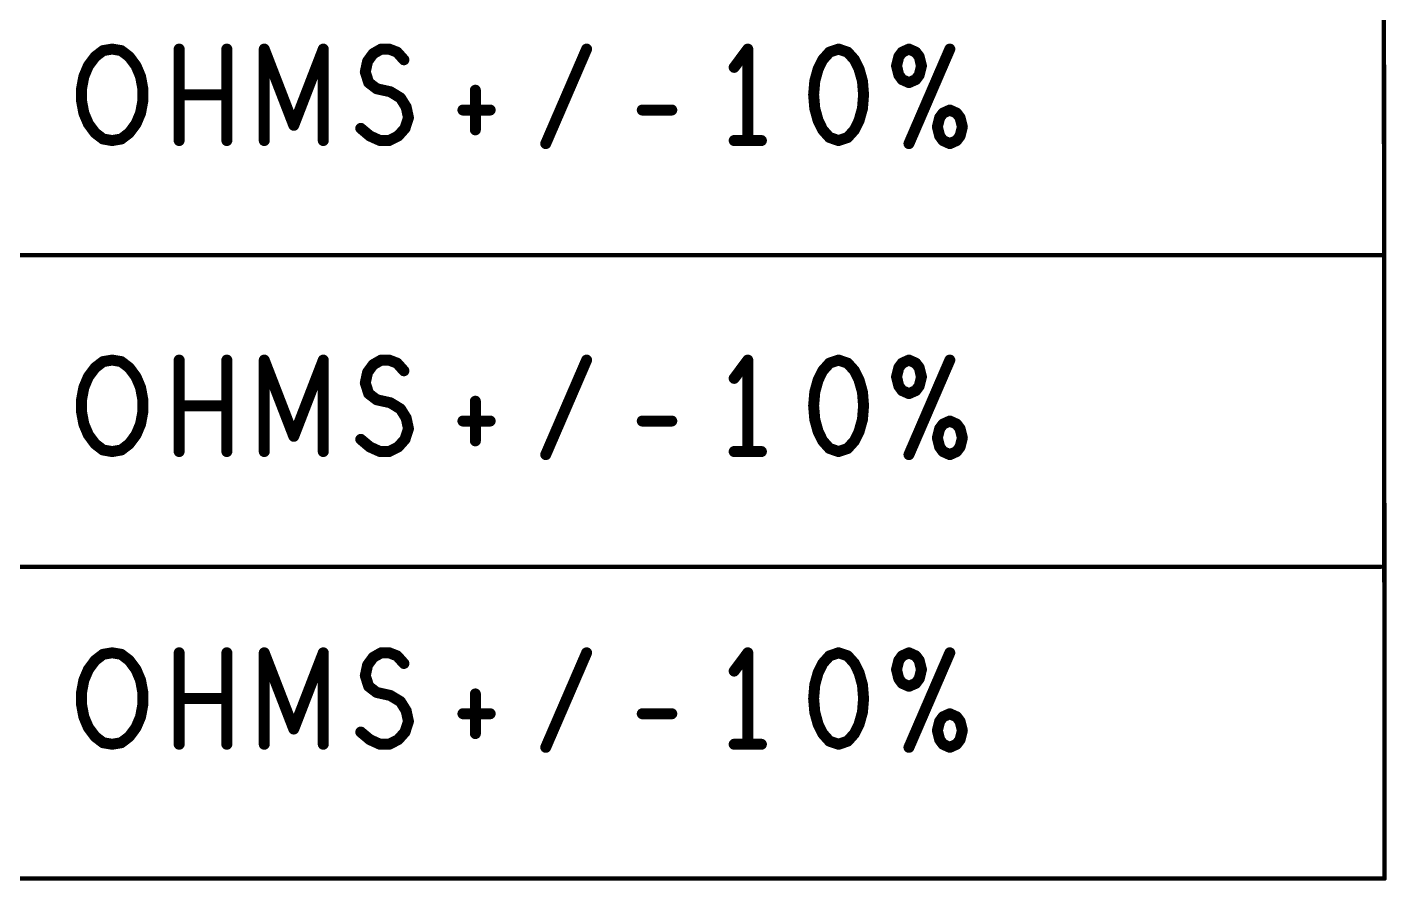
# Model space of a CAD drawing. Extents: x -14.2 to 19.9, y -5.2 to 16.9.
# Drawn here: x -3.841 to -1.984, y 1.708 to 2.875 of the extents above; entities that cross this region are included whole.
import ezdxf

# ---------------------------------------------------------------- set-up
doc = ezdxf.new("R2010")
doc.units = 0
doc.layers.get('0').update_dxf_attribs({"linetype": 'CONTINUOUS'})
doc.layers.add('FAB', color=2, linetype='CONTINUOUS')

# ---------------------------------------------------------------- blocks, each defined once
blk = doc.blocks.new('ROUND_1')
at = {"const_width": 0.003}
blk.add_lwpolyline([(-0.0015, 0, 1), (0.0015, 0, 1)], format="xyb", close=True, dxfattribs=at)
blk = doc.blocks.new('ROUND_105')
at = {"const_width": 0.0075}
blk.add_lwpolyline([(-0.00375, 0, 1), (0.00375, 0, 1)], format="xyb", close=True, dxfattribs=at)

msp = doc.modelspace()

# ---------------------------------------------------------------- linework, layer by layer
at = {"layer": 'FAB'}
for points, const_width in [([(-1.9887, 3.9485), (-1.987, 1.7115)], 0.006), ([(-3.7571, 2.8222), (-3.7478, 2.8347)], 0.015), ([(-3.7478, 2.8347), (-3.737, 2.843)], 0.015), ([(-3.737, 2.843), (-3.7246, 2.8451)], 0.015), ([(-3.7246, 2.8451), (-3.7122, 2.843)], 0.015), ([(-3.7122, 2.843), (-3.7013, 2.8347)], 0.015), ([(-3.7013, 2.8347), (-3.692, 2.8222)], 0.015), ([(-3.6331, 2.7201), (-3.6331, 2.8451)], 0.015), ([(-3.568, 2.8451), (-3.568, 2.7201)], 0.015), ([(-3.5169, 2.7201), (-3.5169, 2.8451)], 0.015), ([(-3.5169, 2.8451), (-3.4766, 2.7409)], 0.015), ([(-3.4766, 2.7409), (-3.4363, 2.8451)], 0.015), ([(-3.4363, 2.8451), (-3.4363, 2.7201)], 0.015), ([(-3.3758, 2.8284), (-3.3681, 2.8389)], 0.015), ([(-3.3681, 2.8389), (-3.3572, 2.8451)], 0.015), ([(-3.3572, 2.8451), (-3.3464, 2.8451)], 0.015), ([(-3.3464, 2.8451), (-3.3355, 2.8409)], 0.015), ([(-3.3355, 2.8409), (-3.3262, 2.8305)], 0.015), ([(-3.1325, 2.7159), (-3.0767, 2.8451)], 0.015), ([(-2.8566, 2.8451), (-2.8752, 2.8201)], 0.015), ([(-2.8566, 2.7201), (-2.8566, 2.8451)], 0.015), ([(-2.745, 2.8409), (-2.7543, 2.8305)], 0.015), ([(-2.7326, 2.8451), (-2.745, 2.8409)], 0.015), ([(-2.7202, 2.8409), (-2.7326, 2.8451)], 0.015), ([(-2.7109, 2.8305), (-2.7202, 2.8409)], 0.015), ([(-2.6504, 2.8347), (-2.6535, 2.8222)], 0.015), ([(-2.6458, 2.8409), (-2.6504, 2.8347)], 0.015), ([(-2.6365, 2.8451), (-2.6458, 2.8409)], 0.015), ([(-2.6365, 2.7159), (-2.5807, 2.8451)], 0.015), ([(-2.6272, 2.8409), (-2.6365, 2.8451)], 0.015), ([(-2.6225, 2.8347), (-2.6272, 2.8409)], 0.015), ([(-2.6194, 2.8222), (-2.6225, 2.8347)], 0.015), ([(-3.7633, 2.8076), (-3.7571, 2.8222)], 0.015), ([(-3.692, 2.8222), (-3.6858, 2.8076)], 0.015), ([(-3.3789, 2.8139), (-3.3758, 2.8284)], 0.015), ([(-2.7605, 2.818), (-2.7651, 2.8014)], 0.015), ([(-2.7543, 2.8305), (-2.7605, 2.818)], 0.015), ([(-2.7047, 2.818), (-2.7109, 2.8305)], 0.015), ([(-2.7, 2.8014), (-2.7047, 2.818)], 0.015), ([(-2.6535, 2.8222), (-2.6504, 2.8097)], 0.015), ([(-2.6225, 2.8097), (-2.6194, 2.8222)], 0.015), ([(-3.7664, 2.7909), (-3.7633, 2.8076)], 0.015), ([(-3.6858, 2.8076), (-3.6827, 2.7909)], 0.015), ([(-3.3743, 2.7993), (-3.3789, 2.8139)], 0.015), ([(-3.3634, 2.7909), (-3.3743, 2.7993)], 0.015), ([(-2.7651, 2.8014), (-2.7667, 2.7826)], 0.015), ([(-2.6985, 2.7826), (-2.7, 2.8014)], 0.015), ([(-2.6504, 2.8097), (-2.6458, 2.8034)], 0.015), ([(-2.6458, 2.8034), (-2.6365, 2.7993)], 0.015), ([(-2.6365, 2.7993), (-2.6272, 2.8034)], 0.015), ([(-2.6272, 2.8034), (-2.6225, 2.8097)], 0.015), ([(-3.7664, 2.7743), (-3.7664, 2.7909)], 0.015), ([(-3.6827, 2.7909), (-3.6827, 2.7743)], 0.015), ([(-3.568, 2.7826), (-3.6331, 2.7826)], 0.015), ([(-3.3448, 2.7868), (-3.3634, 2.7909)], 0.015), ([(-3.3309, 2.7784), (-3.3448, 2.7868)], 0.015), ([(-3.3231, 2.7659), (-3.3309, 2.7784)], 0.015), ([(-3.2286, 2.7889), (-3.2286, 2.7347)], 0.015), ([(-2.7667, 2.7826), (-2.7651, 2.7639)], 0.015), ([(-2.7, 2.7639), (-2.6985, 2.7826)], 0.015), ([(-3.7633, 2.7576), (-3.7664, 2.7743)], 0.015), ([(-3.6827, 2.7743), (-3.6858, 2.7576)], 0.015), ([(-3.32, 2.7514), (-3.3231, 2.7659)], 0.015), ([(-3.2456, 2.7618), (-3.2084, 2.7618)], 0.015), ([(-3.0007, 2.7618), (-2.9604, 2.7618)], 0.015), ([(-2.7651, 2.7639), (-2.7605, 2.7472)], 0.015), ([(-2.7047, 2.7472), (-2.7, 2.7639)], 0.015), ([(-2.5807, 2.7618), (-2.59, 2.7576)], 0.015), ([(-2.5714, 2.7576), (-2.5807, 2.7618)], 0.015), ([(-3.7571, 2.743), (-3.7633, 2.7576)], 0.015), ([(-3.7478, 2.7305), (-3.7571, 2.743)], 0.015), ([(-3.692, 2.743), (-3.7013, 2.7305)], 0.015), ([(-3.6858, 2.7576), (-3.692, 2.743)], 0.015), ([(-3.3247, 2.7368), (-3.32, 2.7514)], 0.015), ([(-2.7605, 2.7472), (-2.7543, 2.7347)], 0.015), ([(-2.7109, 2.7347), (-2.7047, 2.7472)], 0.015), ([(-2.5946, 2.7514), (-2.5977, 2.7389)], 0.015), ([(-2.59, 2.7576), (-2.5946, 2.7514)], 0.015), ([(-2.5667, 2.7514), (-2.5714, 2.7576)], 0.015), ([(-2.5636, 2.7389), (-2.5667, 2.7514)], 0.015), ([(-3.737, 2.7222), (-3.7478, 2.7305)], 0.015), ([(-3.7246, 2.7201), (-3.737, 2.7222)], 0.015), ([(-3.7122, 2.7222), (-3.7246, 2.7201)], 0.015), ([(-3.7013, 2.7305), (-3.7122, 2.7222)], 0.015), ([(-3.3851, 2.7368), (-3.3727, 2.7264)], 0.015), ([(-3.3727, 2.7264), (-3.3588, 2.7201)], 0.015), ([(-3.3464, 2.7201), (-3.334, 2.7264)], 0.015), ([(-3.334, 2.7264), (-3.3247, 2.7368)], 0.015), ([(-2.7543, 2.7347), (-2.745, 2.7243)], 0.015), ([(-2.745, 2.7243), (-2.7326, 2.7201)], 0.015), ([(-2.7326, 2.7201), (-2.7202, 2.7243)], 0.015), ([(-2.7202, 2.7243), (-2.7109, 2.7347)], 0.015), ([(-2.5977, 2.7389), (-2.5946, 2.7264)], 0.015), ([(-2.5946, 2.7264), (-2.59, 2.7201)], 0.015), ([(-2.5714, 2.7201), (-2.5667, 2.7264)], 0.015), ([(-2.5667, 2.7264), (-2.5636, 2.7389)], 0.015), ([(-3.3588, 2.7201), (-3.3464, 2.7201)], 0.015), ([(-2.8752, 2.7201), (-2.838, 2.7201)], 0.015), ([(-2.59, 2.7201), (-2.5807, 2.7159)], 0.015), ([(-2.5807, 2.7159), (-2.5714, 2.7201)], 0.015), ([(-12.4174, 2.5636), (-1.9874, 2.5636)], 0.006), ([(-3.7571, 2.3972), (-3.7478, 2.4097)], 0.015), ([(-3.7478, 2.4097), (-3.737, 2.418)], 0.015), ([(-3.737, 2.418), (-3.7246, 2.4201)], 0.015), ([(-3.7246, 2.4201), (-3.7122, 2.418)], 0.015), ([(-3.7122, 2.418), (-3.7013, 2.4097)], 0.015), ([(-3.7013, 2.4097), (-3.692, 2.3972)], 0.015), ([(-3.6331, 2.2951), (-3.6331, 2.4201)], 0.015), ([(-3.568, 2.4201), (-3.568, 2.2951)], 0.015), ([(-3.5169, 2.2951), (-3.5169, 2.4201)], 0.015), ([(-3.5169, 2.4201), (-3.4766, 2.3159)], 0.015), ([(-3.4766, 2.3159), (-3.4363, 2.4201)], 0.015), ([(-3.4363, 2.4201), (-3.4363, 2.2951)], 0.015), ([(-3.3758, 2.4034), (-3.3681, 2.4139)], 0.015), ([(-3.3681, 2.4139), (-3.3572, 2.4201)], 0.015), ([(-3.3572, 2.4201), (-3.3464, 2.4201)], 0.015), ([(-3.3464, 2.4201), (-3.3355, 2.4159)], 0.015), ([(-3.3355, 2.4159), (-3.3262, 2.4055)], 0.015), ([(-3.1325, 2.2909), (-3.0767, 2.4201)], 0.015), ([(-2.8566, 2.4201), (-2.8752, 2.3951)], 0.015), ([(-2.8566, 2.2951), (-2.8566, 2.4201)], 0.015), ([(-2.745, 2.4159), (-2.7543, 2.4055)], 0.015), ([(-2.7326, 2.4201), (-2.745, 2.4159)], 0.015), ([(-2.7202, 2.4159), (-2.7326, 2.4201)], 0.015), ([(-2.7109, 2.4055), (-2.7202, 2.4159)], 0.015), ([(-2.6504, 2.4097), (-2.6535, 2.3972)], 0.015), ([(-2.6458, 2.4159), (-2.6504, 2.4097)], 0.015), ([(-2.6365, 2.4201), (-2.6458, 2.4159)], 0.015), ([(-2.6365, 2.2909), (-2.5807, 2.4201)], 0.015), ([(-2.6272, 2.4159), (-2.6365, 2.4201)], 0.015), ([(-2.6225, 2.4097), (-2.6272, 2.4159)], 0.015), ([(-2.6194, 2.3972), (-2.6225, 2.4097)], 0.015), ([(-3.7633, 2.3826), (-3.7571, 2.3972)], 0.015), ([(-3.692, 2.3972), (-3.6858, 2.3826)], 0.015), ([(-3.3789, 2.3889), (-3.3758, 2.4034)], 0.015), ([(-3.3743, 2.3743), (-3.3789, 2.3889)], 0.015), ([(-2.7605, 2.393), (-2.7651, 2.3764)], 0.015), ([(-2.7543, 2.4055), (-2.7605, 2.393)], 0.015), ([(-2.7047, 2.393), (-2.7109, 2.4055)], 0.015), ([(-2.7, 2.3764), (-2.7047, 2.393)], 0.015), ([(-2.6535, 2.3972), (-2.6504, 2.3847)], 0.015), ([(-2.6225, 2.3847), (-2.6194, 2.3972)], 0.015), ([(-3.7664, 2.3659), (-3.7633, 2.3826)], 0.015), ([(-3.6858, 2.3826), (-3.6827, 2.3659)], 0.015), ([(-3.3634, 2.3659), (-3.3743, 2.3743)], 0.015), ([(-2.7651, 2.3764), (-2.7667, 2.3576)], 0.015), ([(-2.6985, 2.3576), (-2.7, 2.3764)], 0.015), ([(-2.6504, 2.3847), (-2.6458, 2.3784)], 0.015), ([(-2.6458, 2.3784), (-2.6365, 2.3743)], 0.015), ([(-2.6365, 2.3743), (-2.6272, 2.3784)], 0.015), ([(-2.6272, 2.3784), (-2.6225, 2.3847)], 0.015), ([(-3.7664, 2.3493), (-3.7664, 2.3659)], 0.015), ([(-3.6827, 2.3659), (-3.6827, 2.3493)], 0.015), ([(-3.568, 2.3576), (-3.6331, 2.3576)], 0.015), ([(-3.3448, 2.3618), (-3.3634, 2.3659)], 0.015), ([(-3.3309, 2.3534), (-3.3448, 2.3618)], 0.015), ([(-3.3231, 2.3409), (-3.3309, 2.3534)], 0.015), ([(-3.2286, 2.3639), (-3.2286, 2.3097)], 0.015), ([(-2.7667, 2.3576), (-2.7651, 2.3389)], 0.015), ([(-2.7, 2.3389), (-2.6985, 2.3576)], 0.015), ([(-3.7633, 2.3326), (-3.7664, 2.3493)], 0.015), ([(-3.7571, 2.318), (-3.7633, 2.3326)], 0.015), ([(-3.6858, 2.3326), (-3.692, 2.318)], 0.015), ([(-3.6827, 2.3493), (-3.6858, 2.3326)], 0.015), ([(-3.32, 2.3264), (-3.3231, 2.3409)], 0.015), ([(-3.2456, 2.3368), (-3.2084, 2.3368)], 0.015), ([(-3.0007, 2.3368), (-2.9604, 2.3368)], 0.015), ([(-2.7651, 2.3389), (-2.7605, 2.3222)], 0.015), ([(-2.7047, 2.3222), (-2.7, 2.3389)], 0.015), ([(-2.59, 2.3326), (-2.5946, 2.3264)], 0.015), ([(-2.5807, 2.3368), (-2.59, 2.3326)], 0.015), ([(-2.5714, 2.3326), (-2.5807, 2.3368)], 0.015), ([(-2.5667, 2.3264), (-2.5714, 2.3326)], 0.015), ([(-3.7478, 2.3055), (-3.7571, 2.318)], 0.015), ([(-3.692, 2.318), (-3.7013, 2.3055)], 0.015), ([(-3.3247, 2.3118), (-3.32, 2.3264)], 0.015), ([(-2.7605, 2.3222), (-2.7543, 2.3097)], 0.015), ([(-2.7109, 2.3097), (-2.7047, 2.3222)], 0.015), ([(-2.5946, 2.3264), (-2.5977, 2.3139)], 0.015), ([(-2.5977, 2.3139), (-2.5946, 2.3014)], 0.015), ([(-2.5636, 2.3139), (-2.5667, 2.3264)], 0.015), ([(-2.5667, 2.3014), (-2.5636, 2.3139)], 0.015), ([(-3.737, 2.2972), (-3.7478, 2.3055)], 0.015), ([(-3.7246, 2.2951), (-3.737, 2.2972)], 0.015), ([(-3.7122, 2.2972), (-3.7246, 2.2951)], 0.015), ([(-3.7013, 2.3055), (-3.7122, 2.2972)], 0.015), ([(-3.3851, 2.3118), (-3.3727, 2.3014)], 0.015), ([(-3.3727, 2.3014), (-3.3588, 2.2951)], 0.015), ([(-3.3588, 2.2951), (-3.3464, 2.2951)], 0.015), ([(-3.3464, 2.2951), (-3.334, 2.3014)], 0.015), ([(-3.334, 2.3014), (-3.3247, 2.3118)], 0.015), ([(-2.8752, 2.2951), (-2.838, 2.2951)], 0.015), ([(-2.7543, 2.3097), (-2.745, 2.2993)], 0.015), ([(-2.745, 2.2993), (-2.7326, 2.2951)], 0.015), ([(-2.7326, 2.2951), (-2.7202, 2.2993)], 0.015), ([(-2.7202, 2.2993), (-2.7109, 2.3097)], 0.015), ([(-2.5946, 2.3014), (-2.59, 2.2951)], 0.015), ([(-2.59, 2.2951), (-2.5807, 2.2909)], 0.015), ([(-2.5807, 2.2909), (-2.5714, 2.2951)], 0.015), ([(-2.5714, 2.2951), (-2.5667, 2.3014)], 0.015), ([(-12.4174, 2.1376), (-1.9924, 2.1376)], 0.006), ([(-3.7478, 2.0097), (-3.737, 2.018)], 0.015), ([(-3.737, 2.018), (-3.7246, 2.0201)], 0.015), ([(-3.7246, 2.0201), (-3.7122, 2.018)], 0.015), ([(-3.7122, 2.018), (-3.7013, 2.0097)], 0.015), ([(-3.6331, 1.8951), (-3.6331, 2.0201)], 0.015), ([(-3.568, 2.0201), (-3.568, 1.8951)], 0.015), ([(-3.5169, 1.8951), (-3.5169, 2.0201)], 0.015), ([(-3.5169, 2.0201), (-3.4766, 1.9159)], 0.015), ([(-3.4766, 1.9159), (-3.4363, 2.0201)], 0.015), ([(-3.4363, 2.0201), (-3.4363, 1.8951)], 0.015), ([(-3.3681, 2.0139), (-3.3572, 2.0201)], 0.015), ([(-3.3572, 2.0201), (-3.3464, 2.0201)], 0.015), ([(-3.3464, 2.0201), (-3.3355, 2.0159)], 0.015), ([(-3.1325, 1.8909), (-3.0767, 2.0201)], 0.015), ([(-2.8566, 2.0201), (-2.8752, 1.9951)], 0.015), ([(-2.8566, 1.8951), (-2.8566, 2.0201)], 0.015), ([(-2.7326, 2.0201), (-2.745, 2.0159)], 0.015), ([(-2.7202, 2.0159), (-2.7326, 2.0201)], 0.015), ([(-2.6365, 2.0201), (-2.6458, 2.0159)], 0.015), ([(-2.6365, 1.8909), (-2.5807, 2.0201)], 0.015), ([(-2.6272, 2.0159), (-2.6365, 2.0201)], 0.015), ([(-3.7571, 1.9972), (-3.7478, 2.0097)], 0.015), ([(-3.7013, 2.0097), (-3.692, 1.9972)], 0.015), ([(-3.3789, 1.9889), (-3.3758, 2.0034)], 0.015), ([(-3.3758, 2.0034), (-3.3681, 2.0139)], 0.015), ([(-3.3355, 2.0159), (-3.3262, 2.0055)], 0.015), ([(-2.7543, 2.0055), (-2.7605, 1.993)], 0.015), ([(-2.745, 2.0159), (-2.7543, 2.0055)], 0.015), ([(-2.7109, 2.0055), (-2.7202, 2.0159)], 0.015), ([(-2.7047, 1.993), (-2.7109, 2.0055)], 0.015), ([(-2.6504, 2.0097), (-2.6535, 1.9972)], 0.015), ([(-2.6458, 2.0159), (-2.6504, 2.0097)], 0.015), ([(-2.6225, 2.0097), (-2.6272, 2.0159)], 0.015), ([(-2.6194, 1.9972), (-2.6225, 2.0097)], 0.015), ([(-3.7664, 1.9659), (-3.7633, 1.9826)], 0.015), ([(-3.7633, 1.9826), (-3.7571, 1.9972)], 0.015), ([(-3.692, 1.9972), (-3.6858, 1.9826)], 0.015), ([(-3.6858, 1.9826), (-3.6827, 1.9659)], 0.015), ([(-3.3743, 1.9743), (-3.3789, 1.9889)], 0.015), ([(-2.7605, 1.993), (-2.7651, 1.9764)], 0.015), ([(-2.7, 1.9764), (-2.7047, 1.993)], 0.015), ([(-2.6535, 1.9972), (-2.6504, 1.9847)], 0.015), ([(-2.6504, 1.9847), (-2.6458, 1.9784)], 0.015), ([(-2.6272, 1.9784), (-2.6225, 1.9847)], 0.015), ([(-2.6225, 1.9847), (-2.6194, 1.9972)], 0.015), ([(-3.7664, 1.9493), (-3.7664, 1.9659)], 0.015), ([(-3.6827, 1.9659), (-3.6827, 1.9493)], 0.015), ([(-3.3634, 1.9659), (-3.3743, 1.9743)], 0.015), ([(-3.3448, 1.9618), (-3.3634, 1.9659)], 0.015), ([(-3.3309, 1.9534), (-3.3448, 1.9618)], 0.015), ([(-3.2286, 1.9639), (-3.2286, 1.9097)], 0.015), ([(-2.7651, 1.9764), (-2.7667, 1.9576)], 0.015), ([(-2.6985, 1.9576), (-2.7, 1.9764)], 0.015), ([(-2.6458, 1.9784), (-2.6365, 1.9743)], 0.015), ([(-2.6365, 1.9743), (-2.6272, 1.9784)], 0.015), ([(-3.7633, 1.9326), (-3.7664, 1.9493)], 0.015), ([(-3.6827, 1.9493), (-3.6858, 1.9326)], 0.015), ([(-3.568, 1.9576), (-3.6331, 1.9576)], 0.015), ([(-3.3231, 1.9409), (-3.3309, 1.9534)], 0.015), ([(-2.7667, 1.9576), (-2.7651, 1.9389)], 0.015), ([(-2.7, 1.9389), (-2.6985, 1.9576)], 0.015), ([(-3.7571, 1.918), (-3.7633, 1.9326)], 0.015), ([(-3.6858, 1.9326), (-3.692, 1.918)], 0.015), ([(-3.3247, 1.9118), (-3.32, 1.9264)], 0.015), ([(-3.32, 1.9264), (-3.3231, 1.9409)], 0.015), ([(-3.2456, 1.9368), (-3.2084, 1.9368)], 0.015), ([(-3.0007, 1.9368), (-2.9604, 1.9368)], 0.015), ([(-2.7651, 1.9389), (-2.7605, 1.9222)], 0.015), ([(-2.7047, 1.9222), (-2.7, 1.9389)], 0.015), ([(-2.5946, 1.9264), (-2.5977, 1.9139)], 0.015), ([(-2.59, 1.9326), (-2.5946, 1.9264)], 0.015), ([(-2.5807, 1.9368), (-2.59, 1.9326)], 0.015), ([(-2.5714, 1.9326), (-2.5807, 1.9368)], 0.015), ([(-2.5667, 1.9264), (-2.5714, 1.9326)], 0.015), ([(-2.5636, 1.9139), (-2.5667, 1.9264)], 0.015), ([(-3.7478, 1.9055), (-3.7571, 1.918)], 0.015), ([(-3.737, 1.8972), (-3.7478, 1.9055)], 0.015), ([(-3.7013, 1.9055), (-3.7122, 1.8972)], 0.015), ([(-3.692, 1.918), (-3.7013, 1.9055)], 0.015), ([(-3.3851, 1.9118), (-3.3727, 1.9014)], 0.015), ([(-3.334, 1.9014), (-3.3247, 1.9118)], 0.015), ([(-2.7605, 1.9222), (-2.7543, 1.9097)], 0.015), ([(-2.7543, 1.9097), (-2.745, 1.8993)], 0.015), ([(-2.7202, 1.8993), (-2.7109, 1.9097)], 0.015), ([(-2.7109, 1.9097), (-2.7047, 1.9222)], 0.015), ([(-2.5977, 1.9139), (-2.5946, 1.9014)], 0.015), ([(-2.5667, 1.9014), (-2.5636, 1.9139)], 0.015), ([(-3.7246, 1.8951), (-3.737, 1.8972)], 0.015), ([(-3.7122, 1.8972), (-3.7246, 1.8951)], 0.015), ([(-3.3727, 1.9014), (-3.3588, 1.8951)], 0.015), ([(-3.3588, 1.8951), (-3.3464, 1.8951)], 0.015), ([(-3.3464, 1.8951), (-3.334, 1.9014)], 0.015), ([(-2.8752, 1.8951), (-2.838, 1.8951)], 0.015), ([(-2.745, 1.8993), (-2.7326, 1.8951)], 0.015), ([(-2.7326, 1.8951), (-2.7202, 1.8993)], 0.015), ([(-2.5946, 1.9014), (-2.59, 1.8951)], 0.015), ([(-2.59, 1.8951), (-2.5807, 1.8909)], 0.015), ([(-2.5807, 1.8909), (-2.5714, 1.8951)], 0.015), ([(-2.5714, 1.8951), (-2.5667, 1.9014)], 0.015), ([(-12.4144, 1.7116), (-1.9874, 1.7116)], 0.006)]:
    msp.add_lwpolyline(points, dxfattribs=dict(at, const_width=const_width))

# ---------------------------------------------------------------- block references
for name, p in [('ROUND_105', (-3.7478, 2.8347)), ('ROUND_105', (-3.7478, 2.8347)), ('ROUND_105', (-3.737, 2.843)), ('ROUND_105', (-3.737, 2.843)), ('ROUND_105', (-3.7246, 2.8451)), ('ROUND_105', (-3.7246, 2.8451)), ('ROUND_105', (-3.7122, 2.843)), ('ROUND_105', (-3.7122, 2.843)), ('ROUND_105', (-3.7013, 2.8347)), ('ROUND_105', (-3.7013, 2.8347)), ('ROUND_105', (-3.6331, 2.8451)), ('ROUND_105', (-3.568, 2.8451)), ('ROUND_105', (-3.5169, 2.8451)), ('ROUND_105', (-3.5169, 2.8451)), ('ROUND_105', (-3.4363, 2.8451)), ('ROUND_105', (-3.4363, 2.8451)), ('ROUND_105', (-3.3681, 2.8389)), ('ROUND_105', (-3.3681, 2.8389)), ('ROUND_105', (-3.3572, 2.8451)), ('ROUND_105', (-3.3572, 2.8451)), ('ROUND_105', (-3.3464, 2.8451)), ('ROUND_105', (-3.3464, 2.8451)), ('ROUND_105', (-3.3355, 2.8409)), ('ROUND_105', (-3.3355, 2.8409)), ('ROUND_105', (-3.0767, 2.8451)), ('ROUND_105', (-2.8566, 2.8451)), ('ROUND_105', (-2.8566, 2.8451)), ('ROUND_105', (-2.745, 2.8409)), ('ROUND_105', (-2.745, 2.8409)), ('ROUND_105', (-2.7326, 2.8451)), ('ROUND_105', (-2.7326, 2.8451)), ('ROUND_105', (-2.7202, 2.8409)), ('ROUND_105', (-2.7202, 2.8409)), ('ROUND_105', (-2.6504, 2.8347)), ('ROUND_105', (-2.6504, 2.8347)), ('ROUND_105', (-2.6458, 2.8409)), ('ROUND_105', (-2.6458, 2.8409)), ('ROUND_105', (-2.6365, 2.8451)), ('ROUND_105', (-2.6365, 2.8451)), ('ROUND_105', (-2.6272, 2.8409)), ('ROUND_105', (-2.6272, 2.8409)), ('ROUND_105', (-2.6225, 2.8347)), ('ROUND_105', (-2.6225, 2.8347)), ('ROUND_105', (-2.5807, 2.8451)), ('ROUND_105', (-3.7571, 2.8222)), ('ROUND_105', (-3.7571, 2.8222)), ('ROUND_105', (-3.692, 2.8222)), ('ROUND_105', (-3.692, 2.8222)), ('ROUND_105', (-3.3758, 2.8284)), ('ROUND_105', (-3.3758, 2.8284)), ('ROUND_105', (-3.3262, 2.8305)), ('ROUND_105', (-2.8752, 2.8201)), ('ROUND_105', (-2.7605, 2.818)), ('ROUND_105', (-2.7605, 2.818)), ('ROUND_105', (-2.7543, 2.8305)), ('ROUND_105', (-2.7543, 2.8305)), ('ROUND_105', (-2.7109, 2.8305)), ('ROUND_105', (-2.7109, 2.8305)), ('ROUND_105', (-2.7047, 2.818)), ('ROUND_105', (-2.7047, 2.818)), ('ROUND_105', (-2.6535, 2.8222)), ('ROUND_105', (-2.6535, 2.8222)), ('ROUND_105', (-2.6194, 2.8222)), ('ROUND_105', (-2.6194, 2.8222)), ('ROUND_105', (-3.7633, 2.8076)), ('ROUND_105', (-3.7633, 2.8076)), ('ROUND_105', (-3.6858, 2.8076)), ('ROUND_105', (-3.6858, 2.8076)), ('ROUND_105', (-3.3789, 2.8139)), ('ROUND_105', (-3.3789, 2.8139)), ('ROUND_105', (-3.3743, 2.7993)), ('ROUND_105', (-3.3743, 2.7993)), ('ROUND_105', (-2.7651, 2.8014)), ('ROUND_105', (-2.7651, 2.8014)), ('ROUND_105', (-2.7, 2.8014)), ('ROUND_105', (-2.7, 2.8014)), ('ROUND_105', (-2.6504, 2.8097)), ('ROUND_105', (-2.6504, 2.8097)), ('ROUND_105', (-2.6458, 2.8034)), ('ROUND_105', (-2.6458, 2.8034)), ('ROUND_105', (-2.6365, 2.7993)), ('ROUND_105', (-2.6365, 2.7993)), ('ROUND_105', (-2.6272, 2.8034)), ('ROUND_105', (-2.6272, 2.8034)), ('ROUND_105', (-2.6225, 2.8097)), ('ROUND_105', (-2.6225, 2.8097)), ('ROUND_105', (-3.7664, 2.7909)), ('ROUND_105', (-3.7664, 2.7909)), ('ROUND_105', (-3.6827, 2.7909)), ('ROUND_105', (-3.6827, 2.7909)), ('ROUND_105', (-3.6331, 2.7826)), ('ROUND_105', (-3.568, 2.7826)), ('ROUND_105', (-3.3634, 2.7909)), ('ROUND_105', (-3.3634, 2.7909)), ('ROUND_105', (-3.3448, 2.7868)), ('ROUND_105', (-3.3448, 2.7868)), ('ROUND_105', (-3.3309, 2.7784)), ('ROUND_105', (-3.3309, 2.7784)), ('ROUND_105', (-3.2286, 2.7889)), ('ROUND_105', (-2.7667, 2.7826)), ('ROUND_105', (-2.7667, 2.7826)), ('ROUND_105', (-2.6985, 2.7826)), ('ROUND_105', (-2.6985, 2.7826)), ('ROUND_105', (-3.7664, 2.7743)), ('ROUND_105', (-3.7664, 2.7743)), ('ROUND_105', (-3.6827, 2.7743)), ('ROUND_105', (-3.6827, 2.7743)), ('ROUND_105', (-3.3231, 2.7659)), ('ROUND_105', (-3.3231, 2.7659)), ('ROUND_105', (-3.2456, 2.7618)), ('ROUND_105', (-3.2084, 2.7618)), ('ROUND_105', (-3.0007, 2.7618)), ('ROUND_105', (-2.9604, 2.7618)), ('ROUND_105', (-2.7651, 2.7639)), ('ROUND_105', (-2.7651, 2.7639)), ('ROUND_105', (-2.7, 2.7639)), ('ROUND_105', (-2.7, 2.7639)), ('ROUND_105', (-2.5807, 2.7618)), ('ROUND_105', (-2.5807, 2.7618)), ('ROUND_105', (-3.7633, 2.7576)), ('ROUND_105', (-3.7633, 2.7576)), ('ROUND_105', (-3.7571, 2.743)), ('ROUND_105', (-3.7571, 2.743)), ('ROUND_105', (-3.692, 2.743)), ('ROUND_105', (-3.692, 2.743)), ('ROUND_105', (-3.6858, 2.7576)), ('ROUND_105', (-3.6858, 2.7576)), ('ROUND_105', (-3.4766, 2.7409)), ('ROUND_105', (-3.4766, 2.7409)), ('ROUND_105', (-3.32, 2.7514)), ('ROUND_105', (-3.32, 2.7514)), ('ROUND_105', (-2.7605, 2.7472)), ('ROUND_105', (-2.7605, 2.7472)), ('ROUND_105', (-2.7047, 2.7472)), ('ROUND_105', (-2.7047, 2.7472)), ('ROUND_105', (-2.5946, 2.7514)), ('ROUND_105', (-2.5946, 2.7514)), ('ROUND_105', (-2.59, 2.7576)), ('ROUND_105', (-2.59, 2.7576)), ('ROUND_105', (-2.5714, 2.7576)), ('ROUND_105', (-2.5714, 2.7576)), ('ROUND_105', (-2.5667, 2.7514)), ('ROUND_105', (-2.5667, 2.7514)), ('ROUND_105', (-3.7478, 2.7305)), ('ROUND_105', (-3.7478, 2.7305)), ('ROUND_105', (-3.737, 2.7222)), ('ROUND_105', (-3.737, 2.7222)), ('ROUND_105', (-3.7122, 2.7222)), ('ROUND_105', (-3.7122, 2.7222)), ('ROUND_105', (-3.7013, 2.7305)), ('ROUND_105', (-3.7013, 2.7305)), ('ROUND_105', (-3.3851, 2.7368)), ('ROUND_105', (-3.3727, 2.7264)), ('ROUND_105', (-3.3727, 2.7264)), ('ROUND_105', (-3.334, 2.7264)), ('ROUND_105', (-3.334, 2.7264)), ('ROUND_105', (-3.3247, 2.7368)), ('ROUND_105', (-3.3247, 2.7368)), ('ROUND_105', (-3.2286, 2.7347)), ('ROUND_105', (-2.7543, 2.7347)), ('ROUND_105', (-2.7543, 2.7347)), ('ROUND_105', (-2.745, 2.7243)), ('ROUND_105', (-2.745, 2.7243)), ('ROUND_105', (-2.7202, 2.7243)), ('ROUND_105', (-2.7202, 2.7243)), ('ROUND_105', (-2.7109, 2.7347)), ('ROUND_105', (-2.7109, 2.7347)), ('ROUND_105', (-2.5977, 2.7389)), ('ROUND_105', (-2.5977, 2.7389)), ('ROUND_105', (-2.5946, 2.7264)), ('ROUND_105', (-2.5946, 2.7264)), ('ROUND_105', (-2.5667, 2.7264)), ('ROUND_105', (-2.5667, 2.7264)), ('ROUND_105', (-2.5636, 2.7389)), ('ROUND_105', (-2.5636, 2.7389)), ('ROUND_105', (-3.7246, 2.7201)), ('ROUND_105', (-3.7246, 2.7201)), ('ROUND_105', (-3.6331, 2.7201)), ('ROUND_105', (-3.568, 2.7201)), ('ROUND_105', (-3.5169, 2.7201)), ('ROUND_105', (-3.4363, 2.7201)), ('ROUND_105', (-3.3588, 2.7201)), ('ROUND_105', (-3.3588, 2.7201)), ('ROUND_105', (-3.3464, 2.7201)), ('ROUND_105', (-3.3464, 2.7201)), ('ROUND_105', (-3.1325, 2.7159)), ('ROUND_105', (-2.8752, 2.7201)), ('ROUND_105', (-2.8566, 2.7201)), ('ROUND_105', (-2.838, 2.7201)), ('ROUND_105', (-2.7326, 2.7201)), ('ROUND_105', (-2.7326, 2.7201)), ('ROUND_105', (-2.6365, 2.7159)), ('ROUND_105', (-2.59, 2.7201)), ('ROUND_105', (-2.59, 2.7201)), ('ROUND_105', (-2.5807, 2.7159)), ('ROUND_105', (-2.5807, 2.7159)), ('ROUND_105', (-2.5714, 2.7201)), ('ROUND_105', (-2.5714, 2.7201)), ('ROUND_1', (-1.9874, 2.5636)), ('ROUND_105', (-3.7478, 2.4097)), ('ROUND_105', (-3.7478, 2.4097)), ('ROUND_105', (-3.737, 2.418)), ('ROUND_105', (-3.737, 2.418)), ('ROUND_105', (-3.7246, 2.4201)), ('ROUND_105', (-3.7246, 2.4201)), ('ROUND_105', (-3.7122, 2.418)), ('ROUND_105', (-3.7122, 2.418)), ('ROUND_105', (-3.7013, 2.4097)), ('ROUND_105', (-3.7013, 2.4097)), ('ROUND_105', (-3.6331, 2.4201)), ('ROUND_105', (-3.568, 2.4201)), ('ROUND_105', (-3.5169, 2.4201)), ('ROUND_105', (-3.5169, 2.4201)), ('ROUND_105', (-3.4363, 2.4201)), ('ROUND_105', (-3.4363, 2.4201)), ('ROUND_105', (-3.3681, 2.4139)), ('ROUND_105', (-3.3681, 2.4139)), ('ROUND_105', (-3.3572, 2.4201)), ('ROUND_105', (-3.3572, 2.4201)), ('ROUND_105', (-3.3464, 2.4201)), ('ROUND_105', (-3.3464, 2.4201)), ('ROUND_105', (-3.3355, 2.4159)), ('ROUND_105', (-3.3355, 2.4159)), ('ROUND_105', (-3.0767, 2.4201)), ('ROUND_105', (-2.8566, 2.4201)), ('ROUND_105', (-2.8566, 2.4201)), ('ROUND_105', (-2.745, 2.4159)), ('ROUND_105', (-2.745, 2.4159)), ('ROUND_105', (-2.7326, 2.4201)), ('ROUND_105', (-2.7326, 2.4201)), ('ROUND_105', (-2.7202, 2.4159)), ('ROUND_105', (-2.7202, 2.4159)), ('ROUND_105', (-2.6504, 2.4097)), ('ROUND_105', (-2.6504, 2.4097)), ('ROUND_105', (-2.6458, 2.4159)), ('ROUND_105', (-2.6458, 2.4159)), ('ROUND_105', (-2.6365, 2.4201)), ('ROUND_105', (-2.6365, 2.4201)), ('ROUND_105', (-2.6272, 2.4159)), ('ROUND_105', (-2.6272, 2.4159)), ('ROUND_105', (-2.6225, 2.4097)), ('ROUND_105', (-2.6225, 2.4097)), ('ROUND_105', (-2.5807, 2.4201)), ('ROUND_105', (-3.7571, 2.3972)), ('ROUND_105', (-3.7571, 2.3972)), ('ROUND_105', (-3.692, 2.3972)), ('ROUND_105', (-3.692, 2.3972)), ('ROUND_105', (-3.3789, 2.3889)), ('ROUND_105', (-3.3789, 2.3889)), ('ROUND_105', (-3.3758, 2.4034)), ('ROUND_105', (-3.3758, 2.4034)), ('ROUND_105', (-3.3262, 2.4055)), ('ROUND_105', (-2.8752, 2.3951)), ('ROUND_105', (-2.7605, 2.393)), ('ROUND_105', (-2.7605, 2.393)), ('ROUND_105', (-2.7543, 2.4055)), ('ROUND_105', (-2.7543, 2.4055)), ('ROUND_105', (-2.7109, 2.4055)), ('ROUND_105', (-2.7109, 2.4055)), ('ROUND_105', (-2.7047, 2.393)), ('ROUND_105', (-2.7047, 2.393)), ('ROUND_105', (-2.6535, 2.3972)), ('ROUND_105', (-2.6535, 2.3972)), ('ROUND_105', (-2.6194, 2.3972)), ('ROUND_105', (-2.6194, 2.3972)), ('ROUND_105', (-3.7633, 2.3826)), ('ROUND_105', (-3.7633, 2.3826)), ('ROUND_105', (-3.6858, 2.3826)), ('ROUND_105', (-3.6858, 2.3826)), ('ROUND_105', (-3.3743, 2.3743)), ('ROUND_105', (-3.3743, 2.3743)), ('ROUND_105', (-2.7651, 2.3764)), ('ROUND_105', (-2.7651, 2.3764)), ('ROUND_105', (-2.7, 2.3764)), ('ROUND_105', (-2.7, 2.3764)), ('ROUND_105', (-2.6504, 2.3847)), ('ROUND_105', (-2.6504, 2.3847)), ('ROUND_105', (-2.6458, 2.3784)), ('ROUND_105', (-2.6458, 2.3784)), ('ROUND_105', (-2.6365, 2.3743)), ('ROUND_105', (-2.6365, 2.3743)), ('ROUND_105', (-2.6272, 2.3784)), ('ROUND_105', (-2.6272, 2.3784)), ('ROUND_105', (-2.6225, 2.3847)), ('ROUND_105', (-2.6225, 2.3847)), ('ROUND_105', (-3.7664, 2.3659)), ('ROUND_105', (-3.7664, 2.3659)), ('ROUND_105', (-3.6827, 2.3659)), ('ROUND_105', (-3.6827, 2.3659)), ('ROUND_105', (-3.6331, 2.3576)), ('ROUND_105', (-3.568, 2.3576)), ('ROUND_105', (-3.3634, 2.3659)), ('ROUND_105', (-3.3634, 2.3659)), ('ROUND_105', (-3.3448, 2.3618)), ('ROUND_105', (-3.3448, 2.3618)), ('ROUND_105', (-3.3309, 2.3534)), ('ROUND_105', (-3.3309, 2.3534)), ('ROUND_105', (-3.2286, 2.3639)), ('ROUND_105', (-2.7667, 2.3576)), ('ROUND_105', (-2.7667, 2.3576)), ('ROUND_105', (-2.6985, 2.3576)), ('ROUND_105', (-2.6985, 2.3576)), ('ROUND_105', (-3.7664, 2.3493)), ('ROUND_105', (-3.7664, 2.3493)), ('ROUND_105', (-3.7633, 2.3326)), ('ROUND_105', (-3.7633, 2.3326)), ('ROUND_105', (-3.6858, 2.3326)), ('ROUND_105', (-3.6858, 2.3326)), ('ROUND_105', (-3.6827, 2.3493)), ('ROUND_105', (-3.6827, 2.3493)), ('ROUND_105', (-3.3231, 2.3409)), ('ROUND_105', (-3.3231, 2.3409)), ('ROUND_105', (-3.2456, 2.3368)), ('ROUND_105', (-3.2084, 2.3368)), ('ROUND_105', (-3.0007, 2.3368)), ('ROUND_105', (-2.9604, 2.3368)), ('ROUND_105', (-2.7651, 2.3389)), ('ROUND_105', (-2.7651, 2.3389)), ('ROUND_105', (-2.7, 2.3389)), ('ROUND_105', (-2.7, 2.3389)), ('ROUND_105', (-2.59, 2.3326)), ('ROUND_105', (-2.59, 2.3326)), ('ROUND_105', (-2.5807, 2.3368)), ('ROUND_105', (-2.5807, 2.3368)), ('ROUND_105', (-2.5714, 2.3326)), ('ROUND_105', (-2.5714, 2.3326)), ('ROUND_105', (-3.7571, 2.318)), ('ROUND_105', (-3.7571, 2.318)), ('ROUND_105', (-3.692, 2.318)), ('ROUND_105', (-3.692, 2.318)), ('ROUND_105', (-3.4766, 2.3159)), ('ROUND_105', (-3.4766, 2.3159)), ('ROUND_105', (-3.32, 2.3264)), ('ROUND_105', (-3.32, 2.3264)), ('ROUND_105', (-2.7605, 2.3222)), ('ROUND_105', (-2.7605, 2.3222)), ('ROUND_105', (-2.7047, 2.3222)), ('ROUND_105', (-2.7047, 2.3222)), ('ROUND_105', (-2.5977, 2.3139)), ('ROUND_105', (-2.5977, 2.3139)), ('ROUND_105', (-2.5946, 2.3264)), ('ROUND_105', (-2.5946, 2.3264)), ('ROUND_105', (-2.5667, 2.3264)), ('ROUND_105', (-2.5667, 2.3264)), ('ROUND_105', (-2.5636, 2.3139)), ('ROUND_105', (-2.5636, 2.3139)), ('ROUND_105', (-3.7478, 2.3055)), ('ROUND_105', (-3.7478, 2.3055)), ('ROUND_105', (-3.737, 2.2972)), ('ROUND_105', (-3.737, 2.2972)), ('ROUND_105', (-3.7246, 2.2951)), ('ROUND_105', (-3.7246, 2.2951)), ('ROUND_105', (-3.7122, 2.2972)), ('ROUND_105', (-3.7122, 2.2972)), ('ROUND_105', (-3.7013, 2.3055)), ('ROUND_105', (-3.7013, 2.3055)), ('ROUND_105', (-3.6331, 2.2951)), ('ROUND_105', (-3.568, 2.2951)), ('ROUND_105', (-3.5169, 2.2951)), ('ROUND_105', (-3.4363, 2.2951)), ('ROUND_105', (-3.3851, 2.3118)), ('ROUND_105', (-3.3727, 2.3014)), ('ROUND_105', (-3.3727, 2.3014)), ('ROUND_105', (-3.3588, 2.2951)), ('ROUND_105', (-3.3588, 2.2951)), ('ROUND_105', (-3.3464, 2.2951)), ('ROUND_105', (-3.3464, 2.2951)), ('ROUND_105', (-3.334, 2.3014)), ('ROUND_105', (-3.334, 2.3014)), ('ROUND_105', (-3.3247, 2.3118)), ('ROUND_105', (-3.3247, 2.3118)), ('ROUND_105', (-3.2286, 2.3097)), ('ROUND_105', (-2.8752, 2.2951)), ('ROUND_105', (-2.8566, 2.2951)), ('ROUND_105', (-2.838, 2.2951)), ('ROUND_105', (-2.7543, 2.3097)), ('ROUND_105', (-2.7543, 2.3097)), ('ROUND_105', (-2.745, 2.2993)), ('ROUND_105', (-2.745, 2.2993)), ('ROUND_105', (-2.7326, 2.2951)), ('ROUND_105', (-2.7326, 2.2951)), ('ROUND_105', (-2.7202, 2.2993)), ('ROUND_105', (-2.7202, 2.2993)), ('ROUND_105', (-2.7109, 2.3097)), ('ROUND_105', (-2.7109, 2.3097)), ('ROUND_105', (-2.5946, 2.3014)), ('ROUND_105', (-2.5946, 2.3014)), ('ROUND_105', (-2.59, 2.2951)), ('ROUND_105', (-2.59, 2.2951)), ('ROUND_105', (-2.5714, 2.2951)), ('ROUND_105', (-2.5714, 2.2951)), ('ROUND_105', (-2.5667, 2.3014)), ('ROUND_105', (-2.5667, 2.3014)), ('ROUND_105', (-3.1325, 2.2909)), ('ROUND_105', (-2.6365, 2.2909)), ('ROUND_105', (-2.5807, 2.2909)), ('ROUND_105', (-2.5807, 2.2909)), ('ROUND_1', (-1.9924, 2.1376)), ('ROUND_105', (-3.737, 2.018)), ('ROUND_105', (-3.737, 2.018)), ('ROUND_105', (-3.7246, 2.0201)), ('ROUND_105', (-3.7246, 2.0201)), ('ROUND_105', (-3.7122, 2.018)), ('ROUND_105', (-3.7122, 2.018)), ('ROUND_105', (-3.6331, 2.0201)), ('ROUND_105', (-3.568, 2.0201)), ('ROUND_105', (-3.5169, 2.0201)), ('ROUND_105', (-3.5169, 2.0201)), ('ROUND_105', (-3.4363, 2.0201)), ('ROUND_105', (-3.4363, 2.0201)), ('ROUND_105', (-3.3572, 2.0201)), ('ROUND_105', (-3.3572, 2.0201)), ('ROUND_105', (-3.3464, 2.0201)), ('ROUND_105', (-3.3464, 2.0201)), ('ROUND_105', (-3.0767, 2.0201)), ('ROUND_105', (-2.8566, 2.0201)), ('ROUND_105', (-2.8566, 2.0201)), ('ROUND_105', (-2.7326, 2.0201)), ('ROUND_105', (-2.7326, 2.0201)), ('ROUND_105', (-2.6365, 2.0201)), ('ROUND_105', (-2.6365, 2.0201)), ('ROUND_105', (-2.5807, 2.0201)), ('ROUND_105', (-3.7478, 2.0097)), ('ROUND_105', (-3.7478, 2.0097)), ('ROUND_105', (-3.7013, 2.0097)), ('ROUND_105', (-3.7013, 2.0097)), ('ROUND_105', (-3.3758, 2.0034)), ('ROUND_105', (-3.3758, 2.0034)), ('ROUND_105', (-3.3681, 2.0139)), ('ROUND_105', (-3.3681, 2.0139)), ('ROUND_105', (-3.3355, 2.0159)), ('ROUND_105', (-3.3355, 2.0159)), ('ROUND_105', (-3.3262, 2.0055)), ('ROUND_105', (-2.7543, 2.0055)), ('ROUND_105', (-2.7543, 2.0055)), ('ROUND_105', (-2.745, 2.0159)), ('ROUND_105', (-2.745, 2.0159)), ('ROUND_105', (-2.7202, 2.0159)), ('ROUND_105', (-2.7202, 2.0159)), ('ROUND_105', (-2.7109, 2.0055)), ('ROUND_105', (-2.7109, 2.0055)), ('ROUND_105', (-2.6504, 2.0097)), ('ROUND_105', (-2.6504, 2.0097)), ('ROUND_105', (-2.6458, 2.0159)), ('ROUND_105', (-2.6458, 2.0159)), ('ROUND_105', (-2.6272, 2.0159)), ('ROUND_105', (-2.6272, 2.0159)), ('ROUND_105', (-2.6225, 2.0097)), ('ROUND_105', (-2.6225, 2.0097)), ('ROUND_105', (-3.7633, 1.9826)), ('ROUND_105', (-3.7633, 1.9826)), ('ROUND_105', (-3.7571, 1.9972)), ('ROUND_105', (-3.7571, 1.9972)), ('ROUND_105', (-3.692, 1.9972)), ('ROUND_105', (-3.692, 1.9972)), ('ROUND_105', (-3.6858, 1.9826)), ('ROUND_105', (-3.6858, 1.9826)), ('ROUND_105', (-3.3789, 1.9889)), ('ROUND_105', (-3.3789, 1.9889)), ('ROUND_105', (-2.8752, 1.9951)), ('ROUND_105', (-2.7605, 1.993)), ('ROUND_105', (-2.7605, 1.993)), ('ROUND_105', (-2.7047, 1.993)), ('ROUND_105', (-2.7047, 1.993)), ('ROUND_105', (-2.6535, 1.9972)), ('ROUND_105', (-2.6535, 1.9972)), ('ROUND_105', (-2.6504, 1.9847)), ('ROUND_105', (-2.6504, 1.9847)), ('ROUND_105', (-2.6225, 1.9847)), ('ROUND_105', (-2.6225, 1.9847)), ('ROUND_105', (-2.6194, 1.9972)), ('ROUND_105', (-2.6194, 1.9972)), ('ROUND_105', (-3.7664, 1.9659)), ('ROUND_105', (-3.7664, 1.9659)), ('ROUND_105', (-3.6827, 1.9659)), ('ROUND_105', (-3.6827, 1.9659)), ('ROUND_105', (-3.3743, 1.9743)), ('ROUND_105', (-3.3743, 1.9743)), ('ROUND_105', (-3.3634, 1.9659)), ('ROUND_105', (-3.3634, 1.9659)), ('ROUND_105', (-3.3448, 1.9618)), ('ROUND_105', (-3.3448, 1.9618)), ('ROUND_105', (-3.2286, 1.9639)), ('ROUND_105', (-2.7651, 1.9764)), ('ROUND_105', (-2.7651, 1.9764)), ('ROUND_105', (-2.7, 1.9764)), ('ROUND_105', (-2.7, 1.9764)), ('ROUND_105', (-2.6458, 1.9784)), ('ROUND_105', (-2.6458, 1.9784)), ('ROUND_105', (-2.6365, 1.9743)), ('ROUND_105', (-2.6365, 1.9743)), ('ROUND_105', (-2.6272, 1.9784)), ('ROUND_105', (-2.6272, 1.9784)), ('ROUND_105', (-3.7664, 1.9493)), ('ROUND_105', (-3.7664, 1.9493)), ('ROUND_105', (-3.6827, 1.9493)), ('ROUND_105', (-3.6827, 1.9493)), ('ROUND_105', (-3.6331, 1.9576)), ('ROUND_105', (-3.568, 1.9576)), ('ROUND_105', (-3.3309, 1.9534)), ('ROUND_105', (-3.3309, 1.9534)), ('ROUND_105', (-2.7667, 1.9576)), ('ROUND_105', (-2.7667, 1.9576)), ('ROUND_105', (-2.6985, 1.9576)), ('ROUND_105', (-2.6985, 1.9576)), ('ROUND_105', (-3.7633, 1.9326)), ('ROUND_105', (-3.7633, 1.9326)), ('ROUND_105', (-3.6858, 1.9326)), ('ROUND_105', (-3.6858, 1.9326)), ('ROUND_105', (-3.3231, 1.9409)), ('ROUND_105', (-3.3231, 1.9409)), ('ROUND_105', (-3.32, 1.9264)), ('ROUND_105', (-3.32, 1.9264)), ('ROUND_105', (-3.2456, 1.9368)), ('ROUND_105', (-3.2084, 1.9368)), ('ROUND_105', (-3.0007, 1.9368)), ('ROUND_105', (-2.9604, 1.9368)), ('ROUND_105', (-2.7651, 1.9389)), ('ROUND_105', (-2.7651, 1.9389)), ('ROUND_105', (-2.7, 1.9389)), ('ROUND_105', (-2.7, 1.9389)), ('ROUND_105', (-2.5946, 1.9264)), ('ROUND_105', (-2.5946, 1.9264)), ('ROUND_105', (-2.59, 1.9326)), ('ROUND_105', (-2.59, 1.9326)), ('ROUND_105', (-2.5807, 1.9368)), ('ROUND_105', (-2.5807, 1.9368)), ('ROUND_105', (-2.5714, 1.9326)), ('ROUND_105', (-2.5714, 1.9326)), ('ROUND_105', (-2.5667, 1.9264)), ('ROUND_105', (-2.5667, 1.9264)), ('ROUND_105', (-3.7571, 1.918)), ('ROUND_105', (-3.7571, 1.918)), ('ROUND_105', (-3.7478, 1.9055)), ('ROUND_105', (-3.7478, 1.9055)), ('ROUND_105', (-3.7013, 1.9055)), ('ROUND_105', (-3.7013, 1.9055)), ('ROUND_105', (-3.692, 1.918)), ('ROUND_105', (-3.692, 1.918)), ('ROUND_105', (-3.4766, 1.9159)), ('ROUND_105', (-3.4766, 1.9159)), ('ROUND_105', (-3.3851, 1.9118)), ('ROUND_105', (-3.3247, 1.9118)), ('ROUND_105', (-3.3247, 1.9118)), ('ROUND_105', (-3.2286, 1.9097)), ('ROUND_105', (-2.7605, 1.9222)), ('ROUND_105', (-2.7605, 1.9222)), ('ROUND_105', (-2.7543, 1.9097)), ('ROUND_105', (-2.7543, 1.9097)), ('ROUND_105', (-2.7109, 1.9097)), ('ROUND_105', (-2.7109, 1.9097)), ('ROUND_105', (-2.7047, 1.9222)), ('ROUND_105', (-2.7047, 1.9222)), ('ROUND_105', (-2.5977, 1.9139)), ('ROUND_105', (-2.5977, 1.9139)), ('ROUND_105', (-2.5636, 1.9139)), ('ROUND_105', (-2.5636, 1.9139)), ('ROUND_105', (-3.737, 1.8972)), ('ROUND_105', (-3.737, 1.8972)), ('ROUND_105', (-3.7246, 1.8951)), ('ROUND_105', (-3.7246, 1.8951)), ('ROUND_105', (-3.7122, 1.8972)), ('ROUND_105', (-3.7122, 1.8972)), ('ROUND_105', (-3.6331, 1.8951)), ('ROUND_105', (-3.568, 1.8951)), ('ROUND_105', (-3.5169, 1.8951)), ('ROUND_105', (-3.4363, 1.8951)), ('ROUND_105', (-3.3727, 1.9014)), ('ROUND_105', (-3.3727, 1.9014)), ('ROUND_105', (-3.3588, 1.8951)), ('ROUND_105', (-3.3588, 1.8951)), ('ROUND_105', (-3.3464, 1.8951)), ('ROUND_105', (-3.3464, 1.8951)), ('ROUND_105', (-3.334, 1.9014)), ('ROUND_105', (-3.334, 1.9014)), ('ROUND_105', (-3.1325, 1.8909)), ('ROUND_105', (-2.8752, 1.8951)), ('ROUND_105', (-2.8566, 1.8951)), ('ROUND_105', (-2.838, 1.8951)), ('ROUND_105', (-2.745, 1.8993)), ('ROUND_105', (-2.745, 1.8993)), ('ROUND_105', (-2.7326, 1.8951)), ('ROUND_105', (-2.7326, 1.8951)), ('ROUND_105', (-2.7202, 1.8993)), ('ROUND_105', (-2.7202, 1.8993)), ('ROUND_105', (-2.6365, 1.8909)), ('ROUND_105', (-2.5946, 1.9014)), ('ROUND_105', (-2.5946, 1.9014)), ('ROUND_105', (-2.59, 1.8951)), ('ROUND_105', (-2.59, 1.8951)), ('ROUND_105', (-2.5807, 1.8909)), ('ROUND_105', (-2.5807, 1.8909)), ('ROUND_105', (-2.5714, 1.8951)), ('ROUND_105', (-2.5714, 1.8951)), ('ROUND_105', (-2.5667, 1.9014)), ('ROUND_105', (-2.5667, 1.9014)), ('ROUND_1', (-1.9874, 1.7116)), ('ROUND_1', (-1.987, 1.7115))]:
    msp.add_blockref(name, p, dxfattribs=at)

doc.saveas('drawing.dxf')
